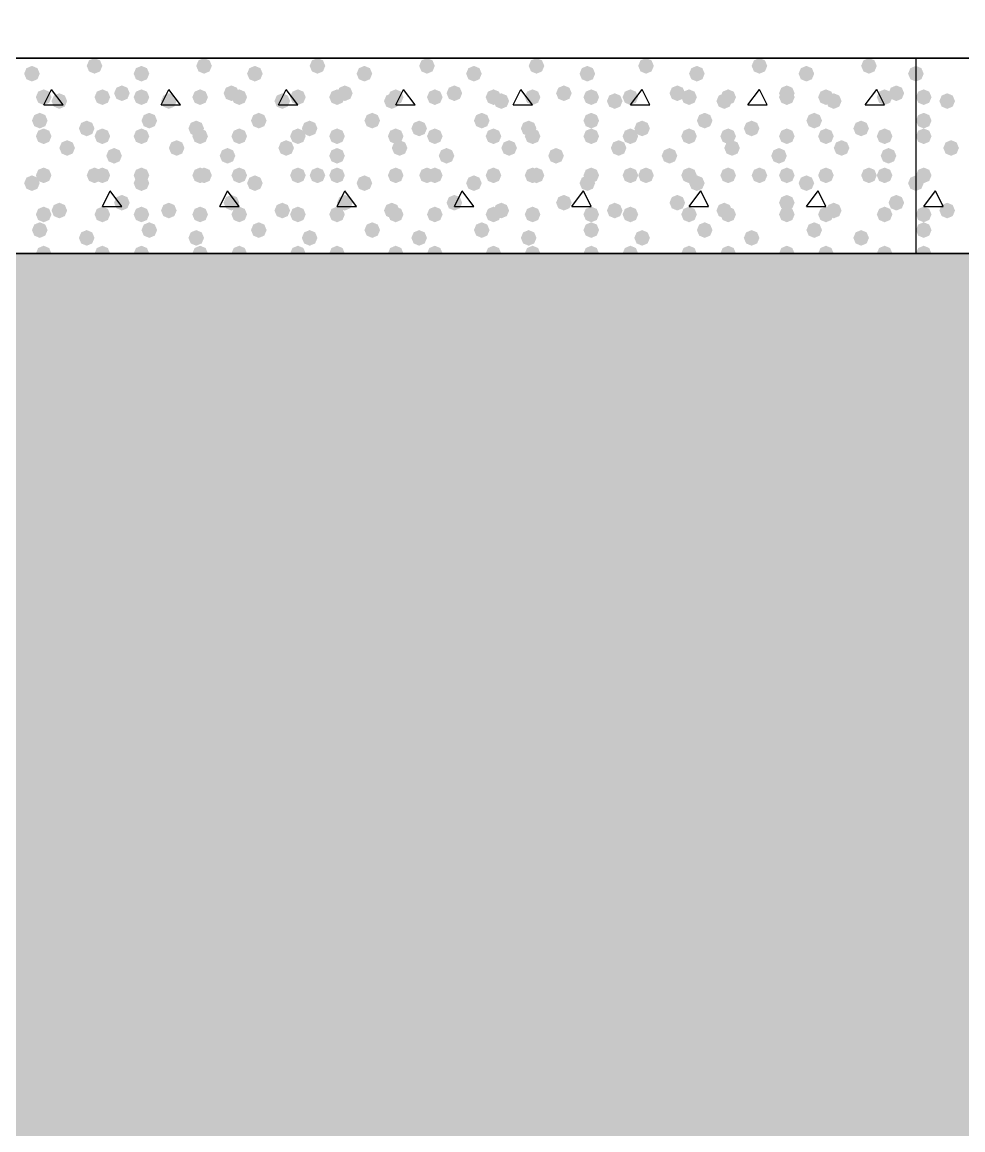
# Model space of a CAD drawing. Header units: millimetres. Extents: x 0 to 420, y 0 to 297.
# Drawn here: x 121.64 to 131.83, y 115.69 to 127.69 of the extents above; entities that cross this region are included whole.
import ezdxf

# ---------------------------------------------------------------- set-up
doc = ezdxf.new("R2010")
doc.units = ezdxf.units.MM
doc.layers.get('0').update_dxf_attribs({"linetype": 'CONTINUOUS'})

msp = doc.modelspace()

# ---------------------------------------------------------------- hatches: boundary and pattern name
at = {"true_color": 0x000008}
for points in [[(122.512667, 127.211667), (122.487796, 127.151871), (122.428, 127.127), (122.368204, 127.151871), (122.343333, 127.211667), (122.368204, 127.271462), (122.428, 127.296333), (122.487796, 127.271463)], [(123.698, 127.211667), (123.673129, 127.151871), (123.613333, 127.127), (123.553537, 127.151871), (123.528667, 127.211667), (123.553537, 127.271462), (123.613333, 127.296333), (123.673129, 127.271463)], [(124.925667, 127.211667), (124.900796, 127.151871), (124.841, 127.127), (124.781204, 127.151871), (124.756333, 127.211667), (124.781204, 127.271462), (124.841, 127.296333), (124.900796, 127.271463)], [(126.111, 127.211667), (126.086129, 127.151871), (126.026333, 127.127), (125.966537, 127.151871), (125.941667, 127.211667), (125.966537, 127.271462), (126.026333, 127.296333), (126.086129, 127.271463)], [(127.296333, 127.211667), (127.271463, 127.151871), (127.211667, 127.127), (127.151871, 127.151871), (127.127, 127.211667), (127.151871, 127.271462), (127.211667, 127.296333), (127.271462, 127.271463)], [(128.481667, 127.211667), (128.456796, 127.151871), (128.397, 127.127), (128.337204, 127.151871), (128.312333, 127.211667), (128.337204, 127.271462), (128.397, 127.296333), (128.456796, 127.271463)], [(129.709333, 127.211667), (129.684463, 127.151871), (129.624667, 127.127), (129.564871, 127.151871), (129.54, 127.211667), (129.564871, 127.271462), (129.624667, 127.296333), (129.684462, 127.271463)], [(130.894667, 127.211667), (130.869796, 127.151871), (130.81, 127.127), (130.750204, 127.151871), (130.725333, 127.211667), (130.750204, 127.271462), (130.81, 127.296333), (130.869796, 127.271463)], [(121.835333, 127.127), (121.810463, 127.067204), (121.750667, 127.042333), (121.690871, 127.067204), (121.666, 127.127), (121.690871, 127.186796), (121.750667, 127.211667), (121.810462, 127.186796)], [(123.020667, 127.127), (122.995796, 127.067204), (122.936, 127.042333), (122.876204, 127.067204), (122.851333, 127.127), (122.876204, 127.186796), (122.936, 127.211667), (122.995796, 127.186796)], [(124.248333, 127.127), (124.223463, 127.067204), (124.163667, 127.042333), (124.103871, 127.067204), (124.079, 127.127), (124.103871, 127.186796), (124.163667, 127.211667), (124.223462, 127.186796)], [(125.433667, 127.127), (125.408796, 127.067204), (125.349, 127.042333), (125.289204, 127.067204), (125.264333, 127.127), (125.289204, 127.186796), (125.349, 127.211667), (125.408796, 127.186796)], [(126.619, 127.127), (126.594129, 127.067204), (126.534333, 127.042333), (126.474538, 127.067204), (126.449667, 127.127), (126.474537, 127.186796), (126.534333, 127.211667), (126.594129, 127.186796)], [(127.846667, 127.127), (127.821796, 127.067204), (127.762, 127.042333), (127.702204, 127.067204), (127.677333, 127.127), (127.702204, 127.186796), (127.762, 127.211667), (127.821796, 127.186796)], [(129.032, 127.127), (129.007129, 127.067204), (128.947333, 127.042333), (128.887538, 127.067204), (128.862667, 127.127), (128.887537, 127.186796), (128.947333, 127.211667), (129.007129, 127.186796)], [(130.217333, 127.127), (130.192463, 127.067204), (130.132667, 127.042333), (130.072871, 127.067204), (130.048, 127.127), (130.072871, 127.186796), (130.132667, 127.211667), (130.192462, 127.186796)], [(121.962333, 126.873), (121.937463, 126.813204), (121.877667, 126.788333), (121.817871, 126.813204), (121.793, 126.873), (121.817871, 126.932796), (121.877667, 126.957667), (121.937462, 126.932796)], [(122.131667, 126.830667), (122.106796, 126.770871), (122.047, 126.746), (121.987204, 126.770871), (121.962333, 126.830667), (121.987204, 126.890462), (122.047, 126.915333), (122.106796, 126.890463)], [(122.597333, 126.873), (122.572463, 126.813204), (122.512667, 126.788333), (122.452871, 126.813204), (122.428, 126.873), (122.452871, 126.932796), (122.512667, 126.957667), (122.572462, 126.932796)], [(122.809, 126.915333), (122.784129, 126.855538), (122.724333, 126.830667), (122.664538, 126.855538), (122.639667, 126.915333), (122.664537, 126.975129), (122.724333, 127), (122.784129, 126.975129)], [(123.020667, 126.873), (122.995796, 126.813204), (122.936, 126.788333), (122.876204, 126.813204), (122.851333, 126.873), (122.876204, 126.932796), (122.936, 126.957667), (122.995796, 126.932796)], [(123.317, 126.830667), (123.292129, 126.770871), (123.232333, 126.746), (123.172538, 126.770871), (123.147667, 126.830667), (123.172537, 126.890462), (123.232333, 126.915333), (123.292129, 126.890463)], [(123.655667, 126.873), (123.630796, 126.813204), (123.571, 126.788333), (123.511204, 126.813204), (123.486333, 126.873), (123.511204, 126.932796), (123.571, 126.957667), (123.630796, 126.932796)], [(123.994333, 126.915333), (123.969462, 126.855538), (123.909667, 126.830667), (123.849871, 126.855538), (123.825, 126.915333), (123.849871, 126.975129), (123.909667, 127), (123.969462, 126.975129)], [(124.079, 126.873), (124.054129, 126.813204), (123.994333, 126.788333), (123.934538, 126.813204), (123.909667, 126.873), (123.934537, 126.932796), (123.994333, 126.957667), (124.054129, 126.932796)], [(124.544667, 126.830667), (124.519796, 126.770871), (124.46, 126.746), (124.400204, 126.770871), (124.375333, 126.830667), (124.400204, 126.890462), (124.46, 126.915333), (124.519796, 126.890463)], [(124.714, 126.873), (124.689129, 126.813204), (124.629333, 126.788333), (124.569538, 126.813204), (124.544667, 126.873), (124.569537, 126.932796), (124.629333, 126.957667), (124.689129, 126.932796)], [(125.137333, 126.873), (125.112463, 126.813204), (125.052667, 126.788333), (124.992871, 126.813204), (124.968, 126.873), (124.992871, 126.932796), (125.052667, 126.957667), (125.112462, 126.932796)], [(125.222, 126.915333), (125.197129, 126.855538), (125.137333, 126.830667), (125.077538, 126.855538), (125.052667, 126.915333), (125.077537, 126.975129), (125.137333, 127), (125.197129, 126.975129)], [(125.73, 126.830667), (125.705129, 126.770871), (125.645333, 126.746), (125.585538, 126.770871), (125.560667, 126.830667), (125.585537, 126.890462), (125.645333, 126.915333), (125.705129, 126.890463)], [(125.772333, 126.873), (125.747463, 126.813204), (125.687667, 126.788333), (125.627871, 126.813204), (125.603, 126.873), (125.627871, 126.932796), (125.687667, 126.957667), (125.747462, 126.932796)], [(126.195667, 126.873), (126.170796, 126.813204), (126.111, 126.788333), (126.051204, 126.813204), (126.026333, 126.873), (126.051204, 126.932796), (126.111, 126.957667), (126.170796, 126.932796)], [(126.407333, 126.915333), (126.382463, 126.855538), (126.322667, 126.830667), (126.262871, 126.855538), (126.238, 126.915333), (126.262871, 126.975129), (126.322667, 127), (126.382462, 126.975129)], [(126.830667, 126.873), (126.805796, 126.813204), (126.746, 126.788333), (126.686204, 126.813204), (126.661333, 126.873), (126.686204, 126.932796), (126.746, 126.957667), (126.805796, 126.932796)], [(126.915333, 126.830667), (126.890463, 126.770871), (126.830667, 126.746), (126.770871, 126.770871), (126.746, 126.830667), (126.770871, 126.890462), (126.830667, 126.915333), (126.890462, 126.890463)], [(127.254, 126.873), (127.229129, 126.813204), (127.169333, 126.788333), (127.109538, 126.813204), (127.084667, 126.873), (127.109537, 126.932796), (127.169333, 126.957667), (127.229129, 126.932796)], [(127.592667, 126.915333), (127.567796, 126.855538), (127.508, 126.830667), (127.448204, 126.855538), (127.423333, 126.915333), (127.448204, 126.975129), (127.508, 127), (127.567796, 126.975129)], [(127.889, 126.873), (127.864129, 126.813204), (127.804333, 126.788333), (127.744538, 126.813204), (127.719667, 126.873), (127.744537, 126.932796), (127.804333, 126.957667), (127.864129, 126.932796)], [(128.143, 126.830667), (128.118129, 126.770871), (128.058333, 126.746), (127.998538, 126.770871), (127.973667, 126.830667), (127.998537, 126.890462), (128.058333, 126.915333), (128.118129, 126.890463)], [(128.312333, 126.873), (128.287463, 126.813204), (128.227667, 126.788333), (128.167871, 126.813204), (128.143, 126.873), (128.167871, 126.932796), (128.227667, 126.957667), (128.287462, 126.932796)], [(128.820333, 126.915333), (128.795463, 126.855538), (128.735667, 126.830667), (128.675871, 126.855538), (128.651, 126.915333), (128.675871, 126.975129), (128.735667, 127), (128.795462, 126.975129)], [(128.947333, 126.873), (128.922463, 126.813204), (128.862667, 126.788333), (128.802871, 126.813204), (128.778, 126.873), (128.802871, 126.932796), (128.862667, 126.957667), (128.922462, 126.932796)], [(129.328333, 126.830667), (129.303463, 126.770871), (129.243667, 126.746), (129.183871, 126.770871), (129.159, 126.830667), (129.183871, 126.890462), (129.243667, 126.915333), (129.303462, 126.890463)], [(129.370667, 126.873), (129.345796, 126.813204), (129.286, 126.788333), (129.226204, 126.813204), (129.201333, 126.873), (129.226204, 126.932796), (129.286, 126.957667), (129.345796, 126.932796)], [(130.005667, 126.915333), (129.980796, 126.855538), (129.921, 126.830667), (129.861204, 126.855538), (129.836333, 126.915333), (129.861204, 126.975129), (129.921, 127), (129.980796, 126.975129)], [(130.005667, 126.873), (129.980796, 126.813204), (129.921, 126.788333), (129.861204, 126.813204), (129.836333, 126.873), (129.861204, 126.932796), (129.921, 126.957667), (129.980796, 126.932796)], [(130.429, 126.873), (130.404129, 126.813204), (130.344333, 126.788333), (130.284538, 126.813204), (130.259667, 126.873), (130.284537, 126.932796), (130.344333, 126.957667), (130.404129, 126.932796)], [(130.513667, 126.830667), (130.488796, 126.770871), (130.429, 126.746), (130.369204, 126.770871), (130.344333, 126.830667), (130.369204, 126.890462), (130.429, 126.915333), (130.488796, 126.890463)], [(131.064, 126.873), (131.039129, 126.813204), (130.979333, 126.788333), (130.919538, 126.813204), (130.894667, 126.873), (130.919537, 126.932796), (130.979333, 126.957667), (131.039129, 126.932796)], [(131.191, 126.915333), (131.166129, 126.855538), (131.106333, 126.830667), (131.046537, 126.855538), (131.021667, 126.915333), (131.046537, 126.975129), (131.106333, 127), (131.166129, 126.975129)], [(121.92, 126.619), (121.895129, 126.559204), (121.835333, 126.534333), (121.775538, 126.559204), (121.750667, 126.619), (121.775537, 126.678796), (121.835333, 126.703667), (121.895129, 126.678796)], [(123.105333, 126.619), (123.080463, 126.559204), (123.020667, 126.534333), (122.960871, 126.559204), (122.936, 126.619), (122.960871, 126.678796), (123.020667, 126.703667), (123.080462, 126.678796)], [(124.290667, 126.619), (124.265796, 126.559204), (124.206, 126.534333), (124.146204, 126.559204), (124.121333, 126.619), (124.146204, 126.678796), (124.206, 126.703667), (124.265796, 126.678796)], [(125.518333, 126.619), (125.493463, 126.559204), (125.433667, 126.534333), (125.373871, 126.559204), (125.349, 126.619), (125.373871, 126.678796), (125.433667, 126.703667), (125.493462, 126.678796)], [(126.703667, 126.619), (126.678796, 126.559204), (126.619, 126.534333), (126.559204, 126.559204), (126.534333, 126.619), (126.559204, 126.678796), (126.619, 126.703667), (126.678796, 126.678796)], [(127.889, 126.619), (127.864129, 126.559204), (127.804333, 126.534333), (127.744538, 126.559204), (127.719667, 126.619), (127.744537, 126.678796), (127.804333, 126.703667), (127.864129, 126.678796)], [(129.116667, 126.619), (129.091796, 126.559204), (129.032, 126.534333), (128.972204, 126.559204), (128.947333, 126.619), (128.972204, 126.678796), (129.032, 126.703667), (129.091796, 126.678796)], [(130.302, 126.619), (130.277129, 126.559204), (130.217333, 126.534333), (130.157538, 126.559204), (130.132667, 126.619), (130.157537, 126.678796), (130.217333, 126.703667), (130.277129, 126.678796)], [(122.428, 126.534333), (122.403129, 126.474537), (122.343333, 126.449667), (122.283537, 126.474537), (122.258667, 126.534333), (122.283537, 126.594129), (122.343333, 126.619), (122.403129, 126.594129)], [(123.613333, 126.534333), (123.588463, 126.474537), (123.528667, 126.449667), (123.468871, 126.474537), (123.444, 126.534333), (123.468871, 126.594129), (123.528667, 126.619), (123.588462, 126.594129)], [(124.841, 126.534333), (124.816129, 126.474537), (124.756333, 126.449667), (124.696537, 126.474537), (124.671667, 126.534333), (124.696537, 126.594129), (124.756333, 126.619), (124.816129, 126.594129)], [(126.026333, 126.534333), (126.001462, 126.474537), (125.941667, 126.449667), (125.881871, 126.474537), (125.857, 126.534333), (125.881871, 126.594129), (125.941667, 126.619), (126.001462, 126.594129)], [(127.211667, 126.534333), (127.186796, 126.474537), (127.127, 126.449667), (127.067204, 126.474537), (127.042333, 126.534333), (127.067204, 126.594129), (127.127, 126.619), (127.186796, 126.594129)], [(128.439333, 126.534333), (128.414462, 126.474537), (128.354667, 126.449667), (128.294871, 126.474537), (128.27, 126.534333), (128.294871, 126.594129), (128.354667, 126.619), (128.414462, 126.594129)], [(129.624667, 126.534333), (129.599796, 126.474537), (129.54, 126.449667), (129.480204, 126.474537), (129.455333, 126.534333), (129.480204, 126.594129), (129.54, 126.619), (129.599796, 126.594129)], [(130.81, 126.534333), (130.785129, 126.474537), (130.725333, 126.449667), (130.665538, 126.474537), (130.640667, 126.534333), (130.665537, 126.594129), (130.725333, 126.619), (130.785129, 126.594129)], [(121.962333, 126.449667), (121.937463, 126.389871), (121.877667, 126.365), (121.817871, 126.389871), (121.793, 126.449667), (121.817871, 126.509462), (121.877667, 126.534333), (121.937462, 126.509463)], [(122.597333, 126.449667), (122.572463, 126.389871), (122.512667, 126.365), (122.452871, 126.389871), (122.428, 126.449667), (122.452871, 126.509462), (122.512667, 126.534333), (122.572462, 126.509463)], [(123.020667, 126.449667), (122.995796, 126.389871), (122.936, 126.365), (122.876204, 126.389871), (122.851333, 126.449667), (122.876204, 126.509462), (122.936, 126.534333), (122.995796, 126.509463)], [(123.655667, 126.449667), (123.630796, 126.389871), (123.571, 126.365), (123.511204, 126.389871), (123.486333, 126.449667), (123.511204, 126.509462), (123.571, 126.534333), (123.630796, 126.509463)], [(124.079, 126.449667), (124.054129, 126.389871), (123.994333, 126.365), (123.934538, 126.389871), (123.909667, 126.449667), (123.934537, 126.509462), (123.994333, 126.534333), (124.054129, 126.509463)], [(124.714, 126.449667), (124.689129, 126.389871), (124.629333, 126.365), (124.569538, 126.389871), (124.544667, 126.449667), (124.569537, 126.509462), (124.629333, 126.534333), (124.689129, 126.509463)], [(125.137333, 126.449667), (125.112463, 126.389871), (125.052667, 126.365), (124.992871, 126.389871), (124.968, 126.449667), (124.992871, 126.509462), (125.052667, 126.534333), (125.112462, 126.509463)], [(125.772333, 126.449667), (125.747463, 126.389871), (125.687667, 126.365), (125.627871, 126.389871), (125.603, 126.449667), (125.627871, 126.509462), (125.687667, 126.534333), (125.747462, 126.509463)], [(126.195667, 126.449667), (126.170796, 126.389871), (126.111, 126.365), (126.051204, 126.389871), (126.026333, 126.449667), (126.051204, 126.509462), (126.111, 126.534333), (126.170796, 126.509463)], [(126.830667, 126.449667), (126.805796, 126.389871), (126.746, 126.365), (126.686204, 126.389871), (126.661333, 126.449667), (126.686204, 126.509462), (126.746, 126.534333), (126.805796, 126.509463)], [(127.254, 126.449667), (127.229129, 126.389871), (127.169333, 126.365), (127.109538, 126.389871), (127.084667, 126.449667), (127.109537, 126.509462), (127.169333, 126.534333), (127.229129, 126.509463)], [(127.889, 126.449667), (127.864129, 126.389871), (127.804333, 126.365), (127.744538, 126.389871), (127.719667, 126.449667), (127.744537, 126.509462), (127.804333, 126.534333), (127.864129, 126.509463)], [(128.312333, 126.449667), (128.287463, 126.389871), (128.227667, 126.365), (128.167871, 126.389871), (128.143, 126.449667), (128.167871, 126.509462), (128.227667, 126.534333), (128.287462, 126.509463)], [(128.947333, 126.449667), (128.922463, 126.389871), (128.862667, 126.365), (128.802871, 126.389871), (128.778, 126.449667), (128.802871, 126.509462), (128.862667, 126.534333), (128.922462, 126.509463)], [(129.370667, 126.449667), (129.345796, 126.389871), (129.286, 126.365), (129.226204, 126.389871), (129.201333, 126.449667), (129.226204, 126.509462), (129.286, 126.534333), (129.345796, 126.509463)], [(130.005667, 126.449667), (129.980796, 126.389871), (129.921, 126.365), (129.861204, 126.389871), (129.836333, 126.449667), (129.861204, 126.509462), (129.921, 126.534333), (129.980796, 126.509463)], [(130.429, 126.449667), (130.404129, 126.389871), (130.344333, 126.365), (130.284538, 126.389871), (130.259667, 126.449667), (130.284537, 126.509462), (130.344333, 126.534333), (130.404129, 126.509463)], [(131.064, 126.449667), (131.039129, 126.389871), (130.979333, 126.365), (130.919538, 126.389871), (130.894667, 126.449667), (130.919537, 126.509462), (130.979333, 126.534333), (131.039129, 126.509463)], [(122.216333, 126.322667), (122.191463, 126.262871), (122.131667, 126.238), (122.071871, 126.262871), (122.047, 126.322667), (122.071871, 126.382462), (122.131667, 126.407333), (122.191462, 126.382463)], [(122.724333, 126.238), (122.699462, 126.178204), (122.639667, 126.153333), (122.579871, 126.178204), (122.555, 126.238), (122.579871, 126.297796), (122.639667, 126.322667), (122.699462, 126.297796)], [(123.401667, 126.322667), (123.376796, 126.262871), (123.317, 126.238), (123.257204, 126.262871), (123.232333, 126.322667), (123.257204, 126.382462), (123.317, 126.407333), (123.376796, 126.382463)], [(123.952, 126.238), (123.927129, 126.178204), (123.867333, 126.153333), (123.807538, 126.178204), (123.782667, 126.238), (123.807537, 126.297796), (123.867333, 126.322667), (123.927129, 126.297796)], [(124.587, 126.322667), (124.562129, 126.262871), (124.502333, 126.238), (124.442538, 126.262871), (124.417667, 126.322667), (124.442537, 126.382462), (124.502333, 126.407333), (124.562129, 126.382463)], [(125.137333, 126.238), (125.112463, 126.178204), (125.052667, 126.153333), (124.992871, 126.178204), (124.968, 126.238), (124.992871, 126.297796), (125.052667, 126.322667), (125.112462, 126.297796)], [(125.814667, 126.322667), (125.789796, 126.262871), (125.73, 126.238), (125.670204, 126.262871), (125.645333, 126.322667), (125.670204, 126.382462), (125.73, 126.407333), (125.789796, 126.382463)], [(126.322667, 126.238), (126.297796, 126.178204), (126.238, 126.153333), (126.178204, 126.178204), (126.153333, 126.238), (126.178204, 126.297796), (126.238, 126.322667), (126.297796, 126.297796)], [(127, 126.322667), (126.975129, 126.262871), (126.915333, 126.238), (126.855538, 126.262871), (126.830667, 126.322667), (126.855537, 126.382462), (126.915333, 126.407333), (126.975129, 126.382463)], [(127.508, 126.238), (127.483129, 126.178204), (127.423333, 126.153333), (127.363537, 126.178204), (127.338667, 126.238), (127.363537, 126.297796), (127.423333, 126.322667), (127.483129, 126.297796)], [(128.185333, 126.322667), (128.160463, 126.262871), (128.100667, 126.238), (128.040871, 126.262871), (128.016, 126.322667), (128.040871, 126.382462), (128.100667, 126.407333), (128.160462, 126.382463)], [(128.735667, 126.238), (128.710796, 126.178204), (128.651, 126.153333), (128.591204, 126.178204), (128.566333, 126.238), (128.591204, 126.297796), (128.651, 126.322667), (128.710796, 126.297796)], [(129.413, 126.322667), (129.388129, 126.262871), (129.328333, 126.238), (129.268537, 126.262871), (129.243667, 126.322667), (129.268537, 126.382462), (129.328333, 126.407333), (129.388129, 126.382463)], [(129.921, 126.238), (129.896129, 126.178204), (129.836333, 126.153333), (129.776537, 126.178204), (129.751667, 126.238), (129.776537, 126.297796), (129.836333, 126.322667), (129.896129, 126.297796)], [(130.598333, 126.322667), (130.573463, 126.262871), (130.513667, 126.238), (130.453871, 126.262871), (130.429, 126.322667), (130.453871, 126.382462), (130.513667, 126.407333), (130.573462, 126.382463)], [(131.106333, 126.238), (131.081462, 126.178204), (131.021667, 126.153333), (130.961871, 126.178204), (130.937, 126.238), (130.961871, 126.297796), (131.021667, 126.322667), (131.081462, 126.297796)], [(121.962333, 126.026333), (121.937463, 125.966537), (121.877667, 125.941667), (121.817871, 125.966537), (121.793, 126.026333), (121.817871, 126.086129), (121.877667, 126.111), (121.937462, 126.086129)], [(122.512667, 126.026333), (122.487796, 125.966537), (122.428, 125.941667), (122.368204, 125.966537), (122.343333, 126.026333), (122.368204, 126.086129), (122.428, 126.111), (122.487796, 126.086129)], [(122.597333, 126.026333), (122.572463, 125.966537), (122.512667, 125.941667), (122.452871, 125.966537), (122.428, 126.026333), (122.452871, 126.086129), (122.512667, 126.111), (122.572462, 126.086129)], [(123.020667, 126.026333), (122.995796, 125.966537), (122.936, 125.941667), (122.876204, 125.966537), (122.851333, 126.026333), (122.876204, 126.086129), (122.936, 126.111), (122.995796, 126.086129)], [(123.655667, 126.026333), (123.630796, 125.966537), (123.571, 125.941667), (123.511204, 125.966537), (123.486333, 126.026333), (123.511204, 126.086129), (123.571, 126.111), (123.630796, 126.086129)], [(123.698, 126.026333), (123.673129, 125.966537), (123.613333, 125.941667), (123.553537, 125.966537), (123.528667, 126.026333), (123.553537, 126.086129), (123.613333, 126.111), (123.673129, 126.086129)], [(124.079, 126.026333), (124.054129, 125.966537), (123.994333, 125.941667), (123.934538, 125.966537), (123.909667, 126.026333), (123.934537, 126.086129), (123.994333, 126.111), (124.054129, 126.086129)], [(124.714, 126.026333), (124.689129, 125.966537), (124.629333, 125.941667), (124.569538, 125.966537), (124.544667, 126.026333), (124.569537, 126.086129), (124.629333, 126.111), (124.689129, 126.086129)], [(124.925667, 126.026333), (124.900796, 125.966537), (124.841, 125.941667), (124.781204, 125.966537), (124.756333, 126.026333), (124.781204, 126.086129), (124.841, 126.111), (124.900796, 126.086129)], [(125.137333, 126.026333), (125.112463, 125.966537), (125.052667, 125.941667), (124.992871, 125.966537), (124.968, 126.026333), (124.992871, 126.086129), (125.052667, 126.111), (125.112462, 126.086129)], [(125.772333, 126.026333), (125.747463, 125.966537), (125.687667, 125.941667), (125.627871, 125.966537), (125.603, 126.026333), (125.627871, 126.086129), (125.687667, 126.111), (125.747462, 126.086129)], [(126.111, 126.026333), (126.086129, 125.966537), (126.026333, 125.941667), (125.966537, 125.966537), (125.941667, 126.026333), (125.966537, 126.086129), (126.026333, 126.111), (126.086129, 126.086129)], [(126.195667, 126.026333), (126.170796, 125.966537), (126.111, 125.941667), (126.051204, 125.966537), (126.026333, 126.026333), (126.051204, 126.086129), (126.111, 126.111), (126.170796, 126.086129)], [(126.830667, 126.026333), (126.805796, 125.966537), (126.746, 125.941667), (126.686204, 125.966537), (126.661333, 126.026333), (126.686204, 126.086129), (126.746, 126.111), (126.805796, 126.086129)], [(127.254, 126.026333), (127.229129, 125.966537), (127.169333, 125.941667), (127.109538, 125.966537), (127.084667, 126.026333), (127.109537, 126.086129), (127.169333, 126.111), (127.229129, 126.086129)], [(127.296333, 126.026333), (127.271463, 125.966537), (127.211667, 125.941667), (127.151871, 125.966537), (127.127, 126.026333), (127.151871, 126.086129), (127.211667, 126.111), (127.271462, 126.086129)], [(127.889, 126.026333), (127.864129, 125.966537), (127.804333, 125.941667), (127.744538, 125.966537), (127.719667, 126.026333), (127.744537, 126.086129), (127.804333, 126.111), (127.864129, 126.086129)], [(128.312333, 126.026333), (128.287463, 125.966537), (128.227667, 125.941667), (128.167871, 125.966537), (128.143, 126.026333), (128.167871, 126.086129), (128.227667, 126.111), (128.287462, 126.086129)], [(128.481667, 126.026333), (128.456796, 125.966537), (128.397, 125.941667), (128.337204, 125.966537), (128.312333, 126.026333), (128.337204, 126.086129), (128.397, 126.111), (128.456796, 126.086129)], [(128.947333, 126.026333), (128.922463, 125.966537), (128.862667, 125.941667), (128.802871, 125.966537), (128.778, 126.026333), (128.802871, 126.086129), (128.862667, 126.111), (128.922462, 126.086129)], [(129.370667, 126.026333), (129.345796, 125.966537), (129.286, 125.941667), (129.226204, 125.966537), (129.201333, 126.026333), (129.226204, 126.086129), (129.286, 126.111), (129.345796, 126.086129)], [(129.709333, 126.026333), (129.684463, 125.966537), (129.624667, 125.941667), (129.564871, 125.966537), (129.54, 126.026333), (129.564871, 126.086129), (129.624667, 126.111), (129.684462, 126.086129)], [(130.005667, 126.026333), (129.980796, 125.966537), (129.921, 125.941667), (129.861204, 125.966537), (129.836333, 126.026333), (129.861204, 126.086129), (129.921, 126.111), (129.980796, 126.086129)], [(130.429, 126.026333), (130.404129, 125.966537), (130.344333, 125.941667), (130.284538, 125.966537), (130.259667, 126.026333), (130.284537, 126.086129), (130.344333, 126.111), (130.404129, 126.086129)], [(130.894667, 126.026333), (130.869796, 125.966537), (130.81, 125.941667), (130.750204, 125.966537), (130.725333, 126.026333), (130.750204, 126.086129), (130.81, 126.111), (130.869796, 126.086129)], [(131.064, 126.026333), (131.039129, 125.966537), (130.979333, 125.941667), (130.919538, 125.966537), (130.894667, 126.026333), (130.919537, 126.086129), (130.979333, 126.111), (131.039129, 126.086129)], [(121.835333, 125.941667), (121.810463, 125.881871), (121.750667, 125.857), (121.690871, 125.881871), (121.666, 125.941667), (121.690871, 126.001462), (121.750667, 126.026333), (121.810462, 126.001463)], [(123.020667, 125.941667), (122.995796, 125.881871), (122.936, 125.857), (122.876204, 125.881871), (122.851333, 125.941667), (122.876204, 126.001462), (122.936, 126.026333), (122.995796, 126.001463)], [(124.248333, 125.941667), (124.223463, 125.881871), (124.163667, 125.857), (124.103871, 125.881871), (124.079, 125.941667), (124.103871, 126.001462), (124.163667, 126.026333), (124.223462, 126.001463)], [(125.433667, 125.941667), (125.408796, 125.881871), (125.349, 125.857), (125.289204, 125.881871), (125.264333, 125.941667), (125.289204, 126.001462), (125.349, 126.026333), (125.408796, 126.001463)], [(126.619, 125.941667), (126.594129, 125.881871), (126.534333, 125.857), (126.474538, 125.881871), (126.449667, 125.941667), (126.474537, 126.001462), (126.534333, 126.026333), (126.594129, 126.001463)], [(127.846667, 125.941667), (127.821796, 125.881871), (127.762, 125.857), (127.702204, 125.881871), (127.677333, 125.941667), (127.702204, 126.001462), (127.762, 126.026333), (127.821796, 126.001463)], [(129.032, 125.941667), (129.007129, 125.881871), (128.947333, 125.857), (128.887538, 125.881871), (128.862667, 125.941667), (128.887537, 126.001462), (128.947333, 126.026333), (129.007129, 126.001463)], [(130.217333, 125.941667), (130.192463, 125.881871), (130.132667, 125.857), (130.072871, 125.881871), (130.048, 125.941667), (130.072871, 126.001462), (130.132667, 126.026333), (130.192462, 126.001463)], [(122.131667, 125.645333), (122.106796, 125.585538), (122.047, 125.560667), (121.987204, 125.585538), (121.962333, 125.645333), (121.987204, 125.705129), (122.047, 125.73), (122.106796, 125.705129)], [(122.809, 125.73), (122.784129, 125.670204), (122.724333, 125.645333), (122.664538, 125.670204), (122.639667, 125.73), (122.664537, 125.789796), (122.724333, 125.814667), (122.784129, 125.789796)], [(123.317, 125.645333), (123.292129, 125.585538), (123.232333, 125.560667), (123.172538, 125.585538), (123.147667, 125.645333), (123.172537, 125.705129), (123.232333, 125.73), (123.292129, 125.705129)], [(123.994333, 125.73), (123.969462, 125.670204), (123.909667, 125.645333), (123.849871, 125.670204), (123.825, 125.73), (123.849871, 125.789796), (123.909667, 125.814667), (123.969462, 125.789796)], [(124.544667, 125.645333), (124.519796, 125.585538), (124.46, 125.560667), (124.400204, 125.585538), (124.375333, 125.645333), (124.400204, 125.705129), (124.46, 125.73), (124.519796, 125.705129)], [(125.222, 125.73), (125.197129, 125.670204), (125.137333, 125.645333), (125.077538, 125.670204), (125.052667, 125.73), (125.077537, 125.789796), (125.137333, 125.814667), (125.197129, 125.789796)], [(125.73, 125.645333), (125.705129, 125.585538), (125.645333, 125.560667), (125.585538, 125.585538), (125.560667, 125.645333), (125.585537, 125.705129), (125.645333, 125.73), (125.705129, 125.705129)], [(126.407333, 125.73), (126.382463, 125.670204), (126.322667, 125.645333), (126.262871, 125.670204), (126.238, 125.73), (126.262871, 125.789796), (126.322667, 125.814667), (126.382462, 125.789796)], [(126.915333, 125.645333), (126.890463, 125.585538), (126.830667, 125.560667), (126.770871, 125.585538), (126.746, 125.645333), (126.770871, 125.705129), (126.830667, 125.73), (126.890462, 125.705129)], [(127.592667, 125.73), (127.567796, 125.670204), (127.508, 125.645333), (127.448204, 125.670204), (127.423333, 125.73), (127.448204, 125.789796), (127.508, 125.814667), (127.567796, 125.789796)], [(128.143, 125.645333), (128.118129, 125.585538), (128.058333, 125.560667), (127.998538, 125.585538), (127.973667, 125.645333), (127.998537, 125.705129), (128.058333, 125.73), (128.118129, 125.705129)], [(128.820333, 125.73), (128.795463, 125.670204), (128.735667, 125.645333), (128.675871, 125.670204), (128.651, 125.73), (128.675871, 125.789796), (128.735667, 125.814667), (128.795462, 125.789796)], [(129.328333, 125.645333), (129.303463, 125.585538), (129.243667, 125.560667), (129.183871, 125.585538), (129.159, 125.645333), (129.183871, 125.705129), (129.243667, 125.73), (129.303462, 125.705129)], [(130.005667, 125.73), (129.980796, 125.670204), (129.921, 125.645333), (129.861204, 125.670204), (129.836333, 125.73), (129.861204, 125.789796), (129.921, 125.814667), (129.980796, 125.789796)], [(130.513667, 125.645333), (130.488796, 125.585538), (130.429, 125.560667), (130.369204, 125.585538), (130.344333, 125.645333), (130.369204, 125.705129), (130.429, 125.73), (130.488796, 125.705129)], [(131.191, 125.73), (131.166129, 125.670204), (131.106333, 125.645333), (131.046537, 125.670204), (131.021667, 125.73), (131.046537, 125.789796), (131.106333, 125.814667), (131.166129, 125.789796)], [(121.962333, 125.603), (121.937463, 125.543204), (121.877667, 125.518333), (121.817871, 125.543204), (121.793, 125.603), (121.817871, 125.662796), (121.877667, 125.687667), (121.937462, 125.662796)], [(122.597333, 125.603), (122.572463, 125.543204), (122.512667, 125.518333), (122.452871, 125.543204), (122.428, 125.603), (122.452871, 125.662796), (122.512667, 125.687667), (122.572462, 125.662796)], [(123.020667, 125.603), (122.995796, 125.543204), (122.936, 125.518333), (122.876204, 125.543204), (122.851333, 125.603), (122.876204, 125.662796), (122.936, 125.687667), (122.995796, 125.662796)], [(123.655667, 125.603), (123.630796, 125.543204), (123.571, 125.518333), (123.511204, 125.543204), (123.486333, 125.603), (123.511204, 125.662796), (123.571, 125.687667), (123.630796, 125.662796)], [(124.079, 125.603), (124.054129, 125.543204), (123.994333, 125.518333), (123.934538, 125.543204), (123.909667, 125.603), (123.934537, 125.662796), (123.994333, 125.687667), (124.054129, 125.662796)], [(124.714, 125.603), (124.689129, 125.543204), (124.629333, 125.518333), (124.569538, 125.543204), (124.544667, 125.603), (124.569537, 125.662796), (124.629333, 125.687667), (124.689129, 125.662796)], [(125.137333, 125.603), (125.112463, 125.543204), (125.052667, 125.518333), (124.992871, 125.543204), (124.968, 125.603), (124.992871, 125.662796), (125.052667, 125.687667), (125.112462, 125.662796)], [(125.772333, 125.603), (125.747463, 125.543204), (125.687667, 125.518333), (125.627871, 125.543204), (125.603, 125.603), (125.627871, 125.662796), (125.687667, 125.687667), (125.747462, 125.662796)], [(126.195667, 125.603), (126.170796, 125.543204), (126.111, 125.518333), (126.051204, 125.543204), (126.026333, 125.603), (126.051204, 125.662796), (126.111, 125.687667), (126.170796, 125.662796)], [(126.830667, 125.603), (126.805796, 125.543204), (126.746, 125.518333), (126.686204, 125.543204), (126.661333, 125.603), (126.686204, 125.662796), (126.746, 125.687667), (126.805796, 125.662796)], [(127.254, 125.603), (127.229129, 125.543204), (127.169333, 125.518333), (127.109538, 125.543204), (127.084667, 125.603), (127.109537, 125.662796), (127.169333, 125.687667), (127.229129, 125.662796)], [(127.889, 125.603), (127.864129, 125.543204), (127.804333, 125.518333), (127.744538, 125.543204), (127.719667, 125.603), (127.744537, 125.662796), (127.804333, 125.687667), (127.864129, 125.662796)], [(128.312333, 125.603), (128.287463, 125.543204), (128.227667, 125.518333), (128.167871, 125.543204), (128.143, 125.603), (128.167871, 125.662796), (128.227667, 125.687667), (128.287462, 125.662796)], [(128.947333, 125.603), (128.922463, 125.543204), (128.862667, 125.518333), (128.802871, 125.543204), (128.778, 125.603), (128.802871, 125.662796), (128.862667, 125.687667), (128.922462, 125.662796)], [(129.370667, 125.603), (129.345796, 125.543204), (129.286, 125.518333), (129.226204, 125.543204), (129.201333, 125.603), (129.226204, 125.662796), (129.286, 125.687667), (129.345796, 125.662796)], [(130.005667, 125.603), (129.980796, 125.543204), (129.921, 125.518333), (129.861204, 125.543204), (129.836333, 125.603), (129.861204, 125.662796), (129.921, 125.687667), (129.980796, 125.662796)], [(130.429, 125.603), (130.404129, 125.543204), (130.344333, 125.518333), (130.284538, 125.543204), (130.259667, 125.603), (130.284537, 125.662796), (130.344333, 125.687667), (130.404129, 125.662796)], [(131.064, 125.603), (131.039129, 125.543204), (130.979333, 125.518333), (130.919538, 125.543204), (130.894667, 125.603), (130.919537, 125.662796), (130.979333, 125.687667), (131.039129, 125.662796)], [(121.92, 125.433667), (121.895129, 125.373871), (121.835333, 125.349), (121.775538, 125.373871), (121.750667, 125.433667), (121.775537, 125.493462), (121.835333, 125.518333), (121.895129, 125.493463)], [(123.105333, 125.433667), (123.080463, 125.373871), (123.020667, 125.349), (122.960871, 125.373871), (122.936, 125.433667), (122.960871, 125.493462), (123.020667, 125.518333), (123.080462, 125.493463)], [(124.290667, 125.433667), (124.265796, 125.373871), (124.206, 125.349), (124.146204, 125.373871), (124.121333, 125.433667), (124.146204, 125.493462), (124.206, 125.518333), (124.265796, 125.493463)], [(125.518333, 125.433667), (125.493463, 125.373871), (125.433667, 125.349), (125.373871, 125.373871), (125.349, 125.433667), (125.373871, 125.493462), (125.433667, 125.518333), (125.493462, 125.493463)], [(126.703667, 125.433667), (126.678796, 125.373871), (126.619, 125.349), (126.559204, 125.373871), (126.534333, 125.433667), (126.559204, 125.493462), (126.619, 125.518333), (126.678796, 125.493463)], [(127.889, 125.433667), (127.864129, 125.373871), (127.804333, 125.349), (127.744538, 125.373871), (127.719667, 125.433667), (127.744537, 125.493462), (127.804333, 125.518333), (127.864129, 125.493463)], [(129.116667, 125.433667), (129.091796, 125.373871), (129.032, 125.349), (128.972204, 125.373871), (128.947333, 125.433667), (128.972204, 125.493462), (129.032, 125.518333), (129.091796, 125.493463)], [(130.302, 125.433667), (130.277129, 125.373871), (130.217333, 125.349), (130.157538, 125.373871), (130.132667, 125.433667), (130.157537, 125.493462), (130.217333, 125.518333), (130.277129, 125.493463)], [(122.428, 125.349), (122.403129, 125.289204), (122.343333, 125.264333), (122.283537, 125.289204), (122.258667, 125.349), (122.283537, 125.408796), (122.343333, 125.433667), (122.403129, 125.408796)], [(123.613333, 125.349), (123.588463, 125.289204), (123.528667, 125.264333), (123.468871, 125.289204), (123.444, 125.349), (123.468871, 125.408796), (123.528667, 125.433667), (123.588462, 125.408796)], [(124.841, 125.349), (124.816129, 125.289204), (124.756333, 125.264333), (124.696537, 125.289204), (124.671667, 125.349), (124.696537, 125.408796), (124.756333, 125.433667), (124.816129, 125.408796)], [(126.026333, 125.349), (126.001462, 125.289204), (125.941667, 125.264333), (125.881871, 125.289204), (125.857, 125.349), (125.881871, 125.408796), (125.941667, 125.433667), (126.001462, 125.408796)], [(127.211667, 125.349), (127.186796, 125.289204), (127.127, 125.264333), (127.067204, 125.289204), (127.042333, 125.349), (127.067204, 125.408796), (127.127, 125.433667), (127.186796, 125.408796)], [(128.439333, 125.349), (128.414462, 125.289204), (128.354667, 125.264333), (128.294871, 125.289204), (128.27, 125.349), (128.294871, 125.408796), (128.354667, 125.433667), (128.414462, 125.408796)], [(129.624667, 125.349), (129.599796, 125.289204), (129.54, 125.264333), (129.480204, 125.289204), (129.455333, 125.349), (129.480204, 125.408796), (129.54, 125.433667), (129.599796, 125.408796)], [(130.81, 125.349), (130.785129, 125.289204), (130.725333, 125.264333), (130.665538, 125.289204), (130.640667, 125.349), (130.665537, 125.408796), (130.725333, 125.433667), (130.785129, 125.408796)], [(121.962333, 125.179667), (121.937463, 125.119871), (121.877667, 125.095), (121.817871, 125.119871), (121.793, 125.179667), (121.817871, 125.239462), (121.877667, 125.264333), (121.937462, 125.239463)], [(122.597333, 125.179667), (122.572463, 125.119871), (122.512667, 125.095), (122.452871, 125.119871), (122.428, 125.179667), (122.452871, 125.239462), (122.512667, 125.264333), (122.572462, 125.239463)], [(123.020667, 125.179667), (122.995796, 125.119871), (122.936, 125.095), (122.876204, 125.119871), (122.851333, 125.179667), (122.876204, 125.239462), (122.936, 125.264333), (122.995796, 125.239463)], [(123.655667, 125.179667), (123.630796, 125.119871), (123.571, 125.095), (123.511204, 125.119871), (123.486333, 125.179667), (123.511204, 125.239462), (123.571, 125.264333), (123.630796, 125.239463)], [(124.079, 125.179667), (124.054129, 125.119871), (123.994333, 125.095), (123.934538, 125.119871), (123.909667, 125.179667), (123.934537, 125.239462), (123.994333, 125.264333), (124.054129, 125.239463)], [(124.714, 125.179667), (124.689129, 125.119871), (124.629333, 125.095), (124.569538, 125.119871), (124.544667, 125.179667), (124.569537, 125.239462), (124.629333, 125.264333), (124.689129, 125.239463)], [(125.137333, 125.179667), (125.112463, 125.119871), (125.052667, 125.095), (124.992871, 125.119871), (124.968, 125.179667), (124.992871, 125.239462), (125.052667, 125.264333), (125.112462, 125.239463)], [(125.772333, 125.179667), (125.747463, 125.119871), (125.687667, 125.095), (125.627871, 125.119871), (125.603, 125.179667), (125.627871, 125.239462), (125.687667, 125.264333), (125.747462, 125.239463)], [(126.195667, 125.179667), (126.170796, 125.119871), (126.111, 125.095), (126.051204, 125.119871), (126.026333, 125.179667), (126.051204, 125.239462), (126.111, 125.264333), (126.170796, 125.239463)], [(126.830667, 125.179667), (126.805796, 125.119871), (126.746, 125.095), (126.686204, 125.119871), (126.661333, 125.179667), (126.686204, 125.239462), (126.746, 125.264333), (126.805796, 125.239463)], [(127.254, 125.179667), (127.229129, 125.119871), (127.169333, 125.095), (127.109538, 125.119871), (127.084667, 125.179667), (127.109537, 125.239462), (127.169333, 125.264333), (127.229129, 125.239463)], [(127.889, 125.179667), (127.864129, 125.119871), (127.804333, 125.095), (127.744538, 125.119871), (127.719667, 125.179667), (127.744537, 125.239462), (127.804333, 125.264333), (127.864129, 125.239463)], [(128.312333, 125.179667), (128.287463, 125.119871), (128.227667, 125.095), (128.167871, 125.119871), (128.143, 125.179667), (128.167871, 125.239462), (128.227667, 125.264333), (128.287462, 125.239463)], [(128.947333, 125.179667), (128.922463, 125.119871), (128.862667, 125.095), (128.802871, 125.119871), (128.778, 125.179667), (128.802871, 125.239462), (128.862667, 125.264333), (128.922462, 125.239463)], [(129.370667, 125.179667), (129.345796, 125.119871), (129.286, 125.095), (129.226204, 125.119871), (129.201333, 125.179667), (129.226204, 125.239462), (129.286, 125.264333), (129.345796, 125.239463)], [(130.005667, 125.179667), (129.980796, 125.119871), (129.921, 125.095), (129.861204, 125.119871), (129.836333, 125.179667), (129.861204, 125.239462), (129.921, 125.264333), (129.980796, 125.239463)], [(130.429, 125.179667), (130.404129, 125.119871), (130.344333, 125.095), (130.284538, 125.119871), (130.259667, 125.179667), (130.284537, 125.239462), (130.344333, 125.264333), (130.404129, 125.239463)], [(131.064, 125.179667), (131.039129, 125.119871), (130.979333, 125.095), (130.919538, 125.119871), (130.894667, 125.179667), (130.919537, 125.239462), (130.979333, 125.264333), (131.039129, 125.239463)]]:
    msp.add_hatch(color=0, dxfattribs=at).paths.add_polyline_path(points, flags=0)
at = {"true_color": 0x000007}
for points in [[(131.402667, 127.127), (131.377796, 127.067204), (131.318, 127.042333), (131.258204, 127.067204), (131.233333, 127.127), (131.258204, 127.186796), (131.318, 127.211667), (131.377796, 127.186796)], [(131.487333, 126.873), (131.462463, 126.813204), (131.402667, 126.788333), (131.342871, 126.813204), (131.318, 126.873), (131.342871, 126.932796), (131.402667, 126.957667), (131.462462, 126.932796)], [(131.741333, 126.830667), (131.716463, 126.770871), (131.656667, 126.746), (131.596871, 126.770871), (131.572, 126.830667), (131.596871, 126.890462), (131.656667, 126.915333), (131.716462, 126.890463)], [(131.487333, 126.619), (131.462463, 126.559204), (131.402667, 126.534333), (131.342871, 126.559204), (131.318, 126.619), (131.342871, 126.678796), (131.402667, 126.703667), (131.462462, 126.678796)], [(131.487333, 126.449667), (131.462463, 126.389871), (131.402667, 126.365), (131.342871, 126.389871), (131.318, 126.449667), (131.342871, 126.509462), (131.402667, 126.534333), (131.462462, 126.509463)], [(131.783667, 126.322667), (131.758796, 126.262871), (131.699, 126.238), (131.639204, 126.262871), (131.614333, 126.322667), (131.639204, 126.382462), (131.699, 126.407333), (131.758796, 126.382463)], [(131.487333, 126.026333), (131.462463, 125.966537), (131.402667, 125.941667), (131.342871, 125.966537), (131.318, 126.026333), (131.342871, 126.086129), (131.402667, 126.111), (131.462462, 126.086129)], [(131.402667, 125.941667), (131.377796, 125.881871), (131.318, 125.857), (131.258204, 125.881871), (131.233333, 125.941667), (131.258204, 126.001462), (131.318, 126.026333), (131.377796, 126.001463)], [(131.741333, 125.645333), (131.716463, 125.585538), (131.656667, 125.560667), (131.596871, 125.585538), (131.572, 125.645333), (131.596871, 125.705129), (131.656667, 125.73), (131.716462, 125.705129)], [(131.487333, 125.603), (131.462463, 125.543204), (131.402667, 125.518333), (131.342871, 125.543204), (131.318, 125.603), (131.342871, 125.662796), (131.402667, 125.687667), (131.462462, 125.662796)], [(131.487333, 125.433667), (131.462463, 125.373871), (131.402667, 125.349), (131.342871, 125.373871), (131.318, 125.433667), (131.342871, 125.493462), (131.402667, 125.518333), (131.462462, 125.493463)], [(131.487333, 125.179667), (131.462463, 125.119871), (131.402667, 125.095), (131.342871, 125.119871), (131.318, 125.179667), (131.342871, 125.239462), (131.402667, 125.264333), (131.462462, 125.239463)]]:
    msp.add_hatch(color=0, dxfattribs=at).paths.add_polyline_path(points, flags=0)
at = {"true_color": 0x000008}
h = msp.add_hatch(color=0, dxfattribs=at)
h.paths.add_polyline_path([(194.902667, 125.179667), (33.528, 125.179667), (194.902667, 106.087333)], flags=0)
h.paths.add_polyline_path([(33.528, 125.179667), (194.902667, 106.087333), (33.528, 106.087333)], flags=0)

# ---------------------------------------------------------------- linework, layer by layer
at = {"color": 0, "true_color": 0x000007}
for points in [[(32.469667, 125.179667), (32.469667, 148.463), (380.661333, 148.463), (380.661333, 125.179667), (218.228333, 125.179667), (218.228333, 103.970667), (194.902667, 103.970667), (194.902667, 125.179667)], [(32.469667, 125.179667), (32.469667, 148.463), (380.661333, 148.463), (380.661333, 125.179667), (218.228333, 125.179667), (218.228333, 103.970667), (194.902667, 103.970667), (194.902667, 125.179667)], [(131.318, 127.296333), (131.318, 125.179667), (133.434667, 125.179667), (133.434667, 127.296333)]]:
    msp.add_lwpolyline(points, close=True, dxfattribs=at)
at = {"color": 0, "true_color": 0x0000fd}
msp.add_lwpolyline([(216.111667, 127.296333), (378.544667, 127.296333), (378.544667, 146.346333), (34.586333, 146.346333), (34.586333, 127.296333), (197.019333, 127.296333), (197.019333, 106.087333), (216.111667, 106.087333)], close=True, dxfattribs=at)
at = {"color": 0, "true_color": 0x000007}
for points in [[(131.318, 127.296333), (112.268, 127.296333)], [(131.402667, 125.687667), (131.529667, 125.857)], [(131.614333, 125.687667), (131.529667, 125.857)], [(131.402667, 125.687667), (131.614333, 125.687667)], [(112.268, 125.179667), (131.318, 125.179667)]]:
    msp.add_lwpolyline(points, dxfattribs=at)
at = {"color": 0, "true_color": 0x000008}
for points in [[(121.877667, 126.788333), (121.962333, 126.957667)], [(122.089333, 126.788333), (121.962333, 126.957667)], [(123.147667, 126.788333), (123.232333, 126.957667)], [(123.359333, 126.788333), (123.232333, 126.957667)], [(124.417667, 126.788333), (124.502333, 126.957667)], [(124.629333, 126.788333), (124.502333, 126.957667)], [(125.687667, 126.788333), (125.772333, 126.957667)], [(125.899333, 126.788333), (125.772333, 126.957667)], [(126.957667, 126.788333), (127.042333, 126.957667)], [(127.169333, 126.788333), (127.042333, 126.957667)], [(128.227667, 126.788333), (128.354667, 126.957667)], [(128.439333, 126.788333), (128.354667, 126.957667)], [(129.497667, 126.788333), (129.624667, 126.957667)], [(129.709333, 126.788333), (129.624667, 126.957667)], [(130.767667, 126.788333), (130.894667, 126.957667)], [(130.979333, 126.788333), (130.894667, 126.957667)], [(121.877667, 126.788333), (122.089333, 126.788333)], [(123.147667, 126.788333), (123.359333, 126.788333)], [(124.417667, 126.788333), (124.629333, 126.788333)], [(125.687667, 126.788333), (125.899333, 126.788333)], [(126.957667, 126.788333), (127.169333, 126.788333)], [(128.227667, 126.788333), (128.439333, 126.788333)], [(129.497667, 126.788333), (129.709333, 126.788333)], [(130.767667, 126.788333), (130.979333, 126.788333)], [(122.512667, 125.687667), (122.597333, 125.857)], [(122.724333, 125.687667), (122.597333, 125.857)], [(123.782667, 125.687667), (123.867333, 125.857)], [(123.994333, 125.687667), (123.867333, 125.857)], [(125.052667, 125.687667), (125.137333, 125.857)], [(125.264333, 125.687667), (125.137333, 125.857)], [(126.322667, 125.687667), (126.407333, 125.857)], [(126.534333, 125.687667), (126.407333, 125.857)], [(127.592667, 125.687667), (127.719667, 125.857)], [(127.804333, 125.687667), (127.719667, 125.857)], [(128.862667, 125.687667), (128.989667, 125.857)], [(129.074333, 125.687667), (128.989667, 125.857)], [(130.132667, 125.687667), (130.259667, 125.857)], [(130.344333, 125.687667), (130.259667, 125.857)], [(122.512667, 125.687667), (122.724333, 125.687667)], [(123.782667, 125.687667), (123.994333, 125.687667)], [(125.052667, 125.687667), (125.264333, 125.687667)], [(126.322667, 125.687667), (126.534333, 125.687667)], [(127.592667, 125.687667), (127.804333, 125.687667)], [(128.862667, 125.687667), (129.074333, 125.687667)], [(130.132667, 125.687667), (130.344333, 125.687667)]]:
    msp.add_lwpolyline(points, dxfattribs=at)
msp.add_lwpolyline([(194.902667, 125.179667), (33.528, 125.179667), (194.902667, 106.087333)], close=True, dxfattribs=at)

doc.saveas('drawing.dxf')
